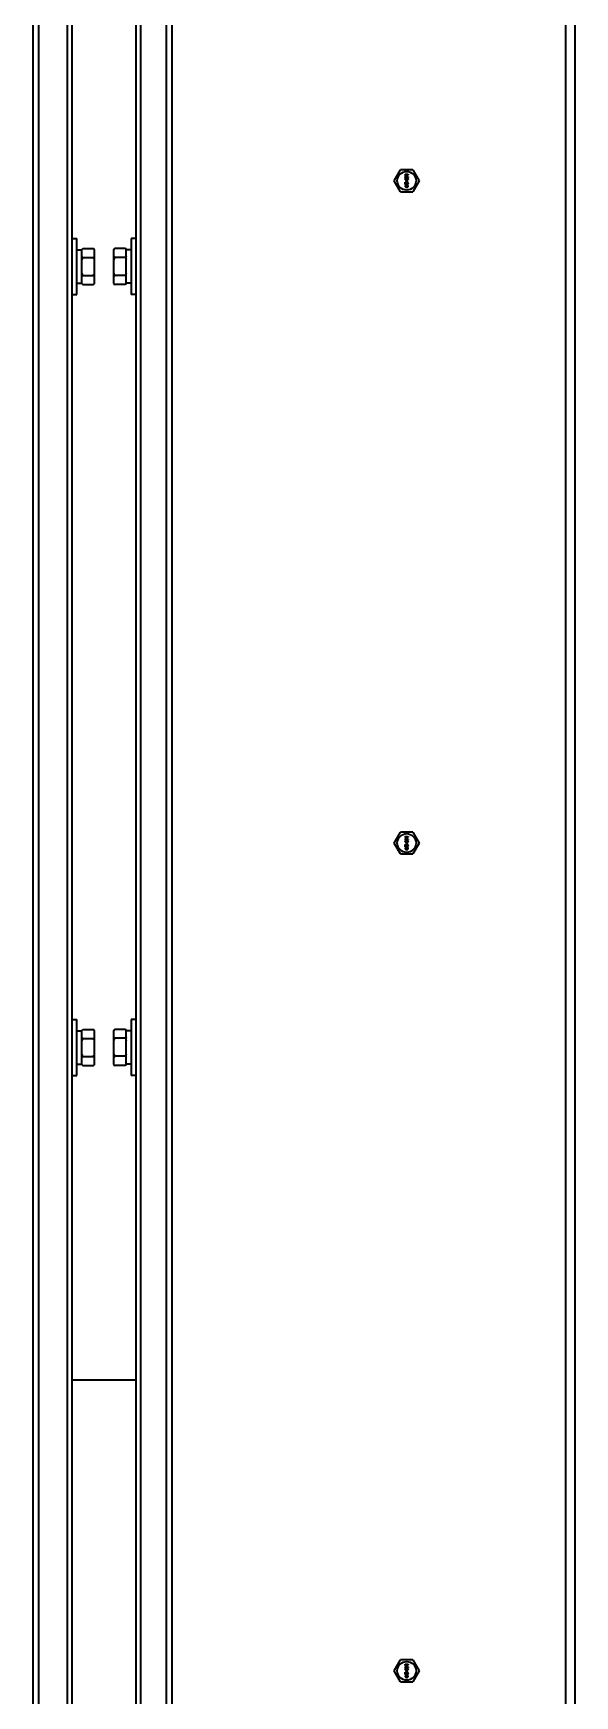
# Model space of a CAD drawing. Header units: millimetres. Extents: x 32496 to 166256, y 3504 to 23939.
# Drawn here: x 141465 to 141638, y 12521 to 13053 of the extents above; entities that cross this region are included whole.
import ezdxf

# ---------------------------------------------------------------- set-up
doc = ezdxf.new("R2010")
doc.units = ezdxf.units.MM
doc.layers.get('0').update_dxf_attribs({"lineweight": 35})

# ---------------------------------------------------------------- blocks, each defined once
blk = doc.blocks.new('8-1250')
at = {"linetype": 'Continuous'}
for p, q in [((-6961.13, -32157.29), (-6961.13, -34666.29)), ((-6958.13, -32157.29), (-6958.13, -34666.29)), ((-7131.53, -34566.29), (-7131.53, -32553.29)), ((-7129.83, -32553.29), (-7129.83, -34566.29)), ((-7088.83, -34566.29), (-7088.83, -32553.29)), ((-7087.13, -32553.29), (-7087.13, -34566.29)), ((-7120.53, -34566.29), (-7120.53, -33570.79)), ((-7097.13, -33570.79), (-7097.13, -34566.29)), ((-7119.13, -33680.92), (-7119.13, -33925.66)), ((-7098.53, -33925.64), (-7098.53, -33680.91)), ((-7016, -33900.85), (-7013.97, -33897.35)), ((-7009.93, -33897.35), (-7013.97, -33897.35)), ((-7012.45, -33898.87), (-7012.45, -33898.75)), ((-7012.45, -33898.75), (-7011.45, -33898.75)), ((-7011.67, -33898.87), (-7012.45, -33899.17)), ((-7011.67, -33898.87), (-7012.45, -33898.87)), ((-7012.45, -33899.33), (-7012.45, -33899.17)), ((-7012.45, -33899.33), (-7011.67, -33899.62)), ((-7012.45, -33899.75), (-7012.45, -33899.62)), ((-7012.45, -33899.62), (-7011.67, -33899.62)), ((-7011.45, -33899.75), (-7012.45, -33899.75)), ((-7012.43, -33900.14), (-7012.45, -33900.25)), ((-7012.45, -33900.35), (-7012.45, -33900.25)), ((-7012.45, -33900.35), (-7012.43, -33900.46)), ((-7012.37, -33900.04), (-7012.43, -33900.14)), ((-7012.43, -33900.46), (-7012.37, -33900.56)), ((-7012.28, -33899.98), (-7012.37, -33900.04)), ((-7012.37, -33900.56), (-7012.28, -33900.62)), ((-7012.35, -33899.25), (-7011.45, -33898.94)), ((-7011.45, -33899.56), (-7012.35, -33899.25)), ((-7012.35, -33900.23), (-7012.33, -33900.17)), ((-7012.35, -33900.23), (-7012.35, -33900.37)), ((-7012.33, -33900.44), (-7012.35, -33900.37)), ((-7012.33, -33900.17), (-7012.28, -33900.1)), ((-7012.28, -33900.5), (-7012.33, -33900.44)), ((-7012.18, -33899.94), (-7012.28, -33899.98)), ((-7012.28, -33900.1), (-7012.22, -33900.06)), ((-7012.22, -33900.54), (-7012.28, -33900.5)), ((-7012.28, -33900.62), (-7012.18, -33900.67)), ((-7012.22, -33900.06), (-7012.16, -33900.04)), ((-7012.16, -33900.56), (-7012.22, -33900.54)), ((-7012.03, -33899.92), (-7012.18, -33899.94)), ((-7012.07, -33900.67), (-7012.18, -33900.67)), ((-7012.09, -33900.04), (-7012.16, -33900.04)), ((-7012.16, -33900.56), (-7012.09, -33900.56)), ((-7012.09, -33900.04), (-7012.03, -33900.06)), ((-7012.03, -33900.54), (-7012.09, -33900.56)), ((-7012.07, -33900.67), (-7011.96, -33900.62)), ((-7012.03, -33899.92), (-7011.88, -33899.92)), ((-7012.03, -33900.06), (-7011.99, -33900.1)), ((-7011.99, -33900.5), (-7012.03, -33900.54)), ((-7011.99, -33900.1), (-7011.94, -33900.17)), ((-7011.94, -33900.44), (-7011.99, -33900.5)), ((-7011.96, -33900.62), (-7011.9, -33900.56)), ((-7011.94, -33900.17), (-7011.92, -33900.23)), ((-7011.92, -33900.37), (-7011.94, -33900.44)), ((-7011.84, -33900.14), (-7011.92, -33900.02)), ((-7011.88, -33900.02), (-7011.92, -33900.02)), ((-7011.92, -33900.37), (-7011.92, -33900.23)), ((-7011.9, -33900.56), (-7011.84, -33900.46)), ((-7011.73, -33899.94), (-7011.88, -33899.92)), ((-7011.88, -33900.02), (-7011.75, -33900.04)), ((-7011.82, -33900.25), (-7011.84, -33900.14)), ((-7011.84, -33900.46), (-7011.82, -33900.35)), ((-7011.82, -33900.25), (-7011.82, -33900.35)), ((-7011.75, -33900.04), (-7011.69, -33900.06)), ((-7011.62, -33899.98), (-7011.73, -33899.94)), ((-7011.69, -33900.06), (-7011.62, -33900.1)), ((-7011.62, -33900.48), (-7011.69, -33900.52)), ((-7011.69, -33900.62), (-7011.69, -33900.52)), ((-7011.69, -33900.62), (-7011.62, -33900.6)), ((-7011.54, -33900.04), (-7011.62, -33899.98)), ((-7011.62, -33900.1), (-7011.58, -33900.17)), ((-7011.58, -33900.42), (-7011.62, -33900.48)), ((-7011.62, -33900.6), (-7011.54, -33900.54)), ((-7011.58, -33900.17), (-7011.56, -33900.23)), ((-7011.56, -33900.35), (-7011.58, -33900.42)), ((-7011.56, -33900.35), (-7011.56, -33900.23)), ((-7011.48, -33900.14), (-7011.54, -33900.04)), ((-7011.54, -33900.54), (-7011.48, -33900.44)), ((-7011.45, -33900.25), (-7011.48, -33900.14)), ((-7011.48, -33900.44), (-7011.45, -33900.33)), ((-7011.45, -33898.75), (-7011.45, -33898.94)), ((-7011.45, -33899.56), (-7011.45, -33899.75)), ((-7011.45, -33900.25), (-7011.45, -33900.33)), ((-7009.93, -33897.35), (-7007.91, -33900.85)), ((-7013.97, -33904.35), (-7016, -33900.85)), ((-7013.97, -33904.35), (-7009.93, -33904.35)), ((-7012.45, -33902.04), (-7012.45, -33901.29)), ((-7012.45, -33901.29), (-7012.35, -33901.29)), ((-7012.35, -33902.04), (-7012.45, -33902.04)), ((-7012.43, -33902.46), (-7012.45, -33902.58)), ((-7012.45, -33902.58), (-7012.43, -33902.71)), ((-7012.37, -33902.35), (-7012.43, -33902.46)), ((-7012.43, -33902.71), (-7012.37, -33902.81)), ((-7012.31, -33902.29), (-7012.37, -33902.35)), ((-7012.37, -33902.81), (-7012.31, -33902.87)), ((-7011.82, -33901.87), (-7012.35, -33901.29)), ((-7012.35, -33901.46), (-7012.35, -33902.04)), ((-7012.35, -33901.46), (-7011.88, -33901.98)), ((-7012.35, -33902.58), (-7012.33, -33902.48)), ((-7012.33, -33902.69), (-7012.35, -33902.58)), ((-7012.33, -33902.48), (-7012.28, -33902.42)), ((-7012.28, -33902.75), (-7012.33, -33902.69)), ((-7012.22, -33902.25), (-7012.31, -33902.29)), ((-7012.31, -33902.87), (-7012.22, -33902.92)), ((-7012.28, -33902.42), (-7012.16, -33902.33)), ((-7012.16, -33902.83), (-7012.28, -33902.75)), ((-7012.16, -33902.23), (-7012.22, -33902.25)), ((-7012.22, -33902.92), (-7012.16, -33902.94)), ((-7012.05, -33902.21), (-7012.16, -33902.23)), ((-7012.16, -33902.33), (-7012.03, -33902.31)), ((-7012.03, -33902.85), (-7012.16, -33902.83)), ((-7012.16, -33902.94), (-7012.05, -33902.96)), ((-7012.13, -33901), (-7012.13, -33900.96)), ((-7012.13, -33900.96), (-7011.99, -33900.96)), ((-7011.99, -33901), (-7012.13, -33901)), ((-7012.07, -33900.83), (-7012.09, -33900.85)), ((-7012.09, -33900.85), (-7011.99, -33900.96)), ((-7011.99, -33901), (-7012.09, -33901.1)), ((-7012.09, -33901.1), (-7012.07, -33901.12)), ((-7011.94, -33900.96), (-7012.07, -33900.83)), ((-7012.07, -33901.12), (-7011.94, -33901)), ((-7012.05, -33902.21), (-7011.86, -33902.21)), ((-7011.86, -33902.96), (-7012.05, -33902.96)), ((-7011.88, -33902.31), (-7012.03, -33902.31)), ((-7012.03, -33902.85), (-7011.88, -33902.85)), ((-7011.82, -33900.83), (-7011.94, -33900.96)), ((-7011.94, -33901), (-7011.82, -33901.12)), ((-7011.9, -33900.96), (-7011.79, -33900.85)), ((-7011.9, -33900.96), (-7011.75, -33900.96)), ((-7011.79, -33901.1), (-7011.9, -33901)), ((-7011.75, -33901), (-7011.9, -33901)), ((-7011.88, -33901.98), (-7011.82, -33902.02)), ((-7011.88, -33902.31), (-7011.75, -33902.33)), ((-7011.75, -33902.83), (-7011.88, -33902.85)), ((-7011.75, -33902.23), (-7011.86, -33902.21)), ((-7011.86, -33902.96), (-7011.75, -33902.94)), ((-7011.79, -33900.85), (-7011.82, -33900.83)), ((-7011.82, -33901.12), (-7011.79, -33901.1)), ((-7011.73, -33901.92), (-7011.82, -33901.87)), ((-7011.82, -33902.02), (-7011.73, -33902.04)), ((-7011.75, -33900.96), (-7011.75, -33901)), ((-7011.69, -33902.25), (-7011.75, -33902.23)), ((-7011.75, -33902.33), (-7011.62, -33902.42)), ((-7011.62, -33902.75), (-7011.75, -33902.83)), ((-7011.75, -33902.94), (-7011.69, -33902.92)), ((-7011.73, -33901.92), (-7011.69, -33901.92)), ((-7011.69, -33902.04), (-7011.73, -33902.04)), ((-7011.69, -33901.42), (-7011.69, -33901.31)), ((-7011.6, -33901.33), (-7011.69, -33901.31)), ((-7011.69, -33901.42), (-7011.62, -33901.46)), ((-7011.62, -33901.87), (-7011.69, -33901.92)), ((-7011.69, -33902.04), (-7011.6, -33902.02)), ((-7011.6, -33902.29), (-7011.69, -33902.25)), ((-7011.69, -33902.92), (-7011.6, -33902.87)), ((-7011.62, -33901.46), (-7011.58, -33901.52)), ((-7011.58, -33901.81), (-7011.62, -33901.87)), ((-7011.62, -33902.42), (-7011.58, -33902.48)), ((-7011.58, -33902.69), (-7011.62, -33902.75)), ((-7011.52, -33901.42), (-7011.6, -33901.33)), ((-7011.6, -33902.02), (-7011.52, -33901.94)), ((-7011.54, -33902.35), (-7011.6, -33902.29)), ((-7011.6, -33902.87), (-7011.54, -33902.81)), ((-7011.58, -33901.52), (-7011.56, -33901.62)), ((-7011.56, -33901.71), (-7011.58, -33901.81)), ((-7011.58, -33902.48), (-7011.56, -33902.58)), ((-7011.56, -33902.58), (-7011.58, -33902.69)), ((-7011.56, -33901.71), (-7011.56, -33901.62)), ((-7011.48, -33902.46), (-7011.54, -33902.35)), ((-7011.54, -33902.81), (-7011.48, -33902.71)), ((-7011.48, -33901.5), (-7011.52, -33901.42)), ((-7011.52, -33901.94), (-7011.48, -33901.85)), ((-7011.45, -33901.64), (-7011.48, -33901.5)), ((-7011.48, -33901.85), (-7011.45, -33901.73)), ((-7011.45, -33902.58), (-7011.48, -33902.46)), ((-7011.48, -33902.71), (-7011.45, -33902.58)), ((-7011.45, -33901.64), (-7011.45, -33901.73)), ((-7007.91, -33900.85), (-7009.93, -33904.35)), ((-7119.13, -33919.29), (-7117.53, -33919.29)), ((-7117.53, -33937.29), (-7117.53, -33919.29)), ((-7100.13, -33919.29), (-7100.13, -33937.29)), ((-7098.53, -33919.29), (-7100.13, -33919.29)), ((-7119.13, -33925.66), (-7119.13, -33930.92)), ((-7117.53, -33922.94), (-7115.93, -33922.94)), ((-7115.93, -33922.82), (-7115.63, -33922.52)), ((-7115.93, -33933.76), (-7115.93, -33922.82)), ((-7115.63, -33922.52), (-7112.23, -33922.52)), ((-7115.63, -33925.4), (-7112.23, -33925.4)), ((-7111.93, -33922.82), (-7112.23, -33922.52)), ((-7111.93, -33933.76), (-7111.93, -33922.82)), ((-7105.73, -33922.82), (-7105.46, -33922.54)), ((-7105.73, -33933.76), (-7105.73, -33922.82)), ((-7105.43, -33922.52), (-7105.46, -33922.54)), ((-7102.03, -33922.52), (-7105.43, -33922.52)), ((-7102.03, -33925.36), (-7105.43, -33925.36)), ((-7102.03, -33922.52), (-7102, -33922.54)), ((-7101.73, -33922.82), (-7102, -33922.54)), ((-7101.73, -33933.76), (-7101.73, -33922.82)), ((-7100.13, -33922.94), (-7101.73, -33922.94)), ((-7098.53, -33930.91), (-7098.53, -33925.64)), ((-7119.13, -33930.92), (-7119.13, -34175.66)), ((-7115.63, -33931.18), (-7112.23, -33931.18)), ((-7102.03, -33931.13), (-7105.43, -33931.13)), ((-7098.53, -34175.64), (-7098.53, -33930.91)), ((-7119.13, -33937.29), (-7117.53, -33937.29)), ((-7117.53, -33933.64), (-7115.93, -33933.64)), ((-7115.93, -33933.76), (-7115.63, -33934.06)), ((-7115.63, -33934.06), (-7112.23, -33934.06)), ((-7111.93, -33933.76), (-7112.23, -33934.06)), ((-7105.73, -33933.76), (-7105.46, -33934.03)), ((-7102.03, -33934.06), (-7105.43, -33934.06)), ((-7101.73, -33933.76), (-7102, -33934.03)), ((-7100.13, -33933.64), (-7101.73, -33933.64)), ((-7098.53, -33937.29), (-7100.13, -33937.29)), ((-7016, -34112.85), (-7013.98, -34109.35)), ((-7013.98, -34116.35), (-7016, -34112.85)), ((-7009.93, -34109.35), (-7013.98, -34109.35)), ((-7012.45, -34110.87), (-7012.45, -34110.75)), ((-7012.45, -34110.75), (-7011.45, -34110.75)), ((-7011.67, -34110.87), (-7012.45, -34111.17)), ((-7011.67, -34110.87), (-7012.45, -34110.87)), ((-7012.45, -34111.33), (-7012.45, -34111.17)), ((-7012.45, -34111.33), (-7011.67, -34111.62)), ((-7012.45, -34111.75), (-7012.45, -34111.62)), ((-7012.45, -34111.62), (-7011.67, -34111.62)), ((-7011.45, -34111.75), (-7012.45, -34111.75)), ((-7012.43, -34112.14), (-7012.45, -34112.25)), ((-7012.45, -34112.35), (-7012.45, -34112.25)), ((-7012.45, -34112.35), (-7012.43, -34112.46)), ((-7012.45, -34114.04), (-7012.45, -34113.29)), ((-7012.45, -34113.29), (-7012.35, -34113.29)), ((-7012.37, -34112.04), (-7012.43, -34112.14)), ((-7012.43, -34112.46), (-7012.37, -34112.56)), ((-7012.28, -34111.98), (-7012.37, -34112.04)), ((-7012.37, -34112.56), (-7012.28, -34112.62)), ((-7012.35, -34111.25), (-7011.45, -34110.94)), ((-7011.45, -34111.56), (-7012.35, -34111.25)), ((-7012.35, -34112.23), (-7012.33, -34112.17)), ((-7012.35, -34112.23), (-7012.35, -34112.37)), ((-7012.33, -34112.44), (-7012.35, -34112.37)), ((-7011.82, -34113.87), (-7012.35, -34113.29)), ((-7012.35, -34113.46), (-7012.35, -34114.04)), ((-7012.35, -34113.46), (-7011.88, -34113.98)), ((-7012.33, -34112.17), (-7012.28, -34112.1)), ((-7012.28, -34112.5), (-7012.33, -34112.44)), ((-7012.18, -34111.94), (-7012.28, -34111.98)), ((-7012.28, -34112.1), (-7012.22, -34112.06)), ((-7012.22, -34112.54), (-7012.28, -34112.5)), ((-7012.28, -34112.62), (-7012.18, -34112.67)), ((-7012.22, -34112.06), (-7012.16, -34112.04)), ((-7012.16, -34112.56), (-7012.22, -34112.54)), ((-7012.03, -34111.92), (-7012.18, -34111.94)), ((-7012.07, -34112.67), (-7012.18, -34112.67)), ((-7012.09, -34112.04), (-7012.16, -34112.04)), ((-7012.16, -34112.56), (-7012.09, -34112.56)), ((-7012.14, -34113), (-7012.14, -34112.96)), ((-7012.14, -34112.96), (-7011.99, -34112.96)), ((-7011.99, -34113), (-7012.14, -34113)), ((-7012.09, -34112.04), (-7012.03, -34112.06)), ((-7012.03, -34112.54), (-7012.09, -34112.56)), ((-7012.07, -34112.83), (-7012.09, -34112.85)), ((-7012.09, -34112.85), (-7011.99, -34112.96)), ((-7011.99, -34113), (-7012.09, -34113.1)), ((-7012.09, -34113.1), (-7012.07, -34113.12)), ((-7012.07, -34112.67), (-7011.96, -34112.62)), ((-7011.94, -34112.96), (-7012.07, -34112.83)), ((-7012.07, -34113.12), (-7011.94, -34113)), ((-7012.03, -34111.92), (-7011.88, -34111.92)), ((-7012.03, -34112.06), (-7011.99, -34112.1)), ((-7011.99, -34112.5), (-7012.03, -34112.54)), ((-7011.99, -34112.1), (-7011.94, -34112.17)), ((-7011.94, -34112.44), (-7011.99, -34112.5)), ((-7011.96, -34112.62), (-7011.9, -34112.56)), ((-7011.94, -34112.17), (-7011.92, -34112.23)), ((-7011.92, -34112.37), (-7011.94, -34112.44)), ((-7011.82, -34112.83), (-7011.94, -34112.96)), ((-7011.94, -34113), (-7011.82, -34113.12)), ((-7011.84, -34112.14), (-7011.92, -34112.02)), ((-7011.88, -34112.02), (-7011.92, -34112.02)), ((-7011.92, -34112.37), (-7011.92, -34112.23)), ((-7011.9, -34112.56), (-7011.84, -34112.46)), ((-7011.9, -34112.96), (-7011.79, -34112.85)), ((-7011.9, -34112.96), (-7011.75, -34112.96)), ((-7011.79, -34113.1), (-7011.9, -34113)), ((-7011.75, -34113), (-7011.9, -34113)), ((-7011.73, -34111.94), (-7011.88, -34111.92)), ((-7011.88, -34112.02), (-7011.75, -34112.04)), ((-7011.82, -34112.25), (-7011.84, -34112.14)), ((-7011.84, -34112.46), (-7011.82, -34112.35)), ((-7011.82, -34112.25), (-7011.82, -34112.35)), ((-7011.79, -34112.85), (-7011.82, -34112.83)), ((-7011.82, -34113.12), (-7011.79, -34113.1)), ((-7011.75, -34112.04), (-7011.69, -34112.06)), ((-7011.75, -34112.96), (-7011.75, -34113)), ((-7011.62, -34111.98), (-7011.73, -34111.94)), ((-7011.69, -34112.06), (-7011.62, -34112.1)), ((-7011.62, -34112.48), (-7011.69, -34112.52)), ((-7011.69, -34112.62), (-7011.69, -34112.52)), ((-7011.69, -34112.62), (-7011.62, -34112.6)), ((-7011.69, -34113.42), (-7011.69, -34113.31)), ((-7011.6, -34113.33), (-7011.69, -34113.31)), ((-7011.69, -34113.42), (-7011.62, -34113.46)), ((-7011.54, -34112.04), (-7011.62, -34111.98)), ((-7011.62, -34112.1), (-7011.58, -34112.17)), ((-7011.58, -34112.42), (-7011.62, -34112.48)), ((-7011.62, -34112.6), (-7011.54, -34112.54)), ((-7011.62, -34113.46), (-7011.58, -34113.52)), ((-7011.52, -34113.42), (-7011.6, -34113.33)), ((-7011.58, -34112.17), (-7011.56, -34112.23)), ((-7011.56, -34112.35), (-7011.58, -34112.42)), ((-7011.58, -34113.52), (-7011.56, -34113.62)), ((-7011.56, -34112.35), (-7011.56, -34112.23)), ((-7011.56, -34113.71), (-7011.56, -34113.62)), ((-7011.48, -34112.14), (-7011.54, -34112.04)), ((-7011.54, -34112.54), (-7011.48, -34112.44)), ((-7011.48, -34113.5), (-7011.52, -34113.42)), ((-7011.45, -34112.25), (-7011.48, -34112.14)), ((-7011.48, -34112.44), (-7011.45, -34112.33)), ((-7011.45, -34113.64), (-7011.48, -34113.5)), ((-7011.45, -34110.75), (-7011.45, -34110.94)), ((-7011.45, -34111.56), (-7011.45, -34111.75)), ((-7011.45, -34112.25), (-7011.45, -34112.33)), ((-7011.45, -34113.64), (-7011.45, -34113.73)), ((-7009.93, -34109.35), (-7007.91, -34112.85)), ((-7007.91, -34112.85), (-7009.93, -34116.35)), ((-7013.98, -34116.35), (-7009.93, -34116.35)), ((-7012.35, -34114.04), (-7012.45, -34114.04)), ((-7012.43, -34114.46), (-7012.45, -34114.58)), ((-7012.45, -34114.58), (-7012.43, -34114.71)), ((-7012.37, -34114.35), (-7012.43, -34114.46)), ((-7012.43, -34114.71), (-7012.37, -34114.81)), ((-7012.31, -34114.29), (-7012.37, -34114.35)), ((-7012.37, -34114.81), (-7012.31, -34114.87)), ((-7012.35, -34114.58), (-7012.33, -34114.48)), ((-7012.33, -34114.69), (-7012.35, -34114.58)), ((-7012.33, -34114.48), (-7012.28, -34114.42)), ((-7012.28, -34114.75), (-7012.33, -34114.69)), ((-7012.22, -34114.25), (-7012.31, -34114.29)), ((-7012.31, -34114.87), (-7012.22, -34114.92)), ((-7012.28, -34114.42), (-7012.16, -34114.33)), ((-7012.16, -34114.83), (-7012.28, -34114.75)), ((-7012.16, -34114.23), (-7012.22, -34114.25)), ((-7012.22, -34114.92), (-7012.16, -34114.94)), ((-7012.05, -34114.21), (-7012.16, -34114.23)), ((-7012.16, -34114.33), (-7012.03, -34114.31)), ((-7012.03, -34114.85), (-7012.16, -34114.83)), ((-7012.16, -34114.94), (-7012.05, -34114.96)), ((-7012.05, -34114.21), (-7011.86, -34114.21)), ((-7011.86, -34114.96), (-7012.05, -34114.96)), ((-7011.88, -34114.31), (-7012.03, -34114.31)), ((-7012.03, -34114.85), (-7011.88, -34114.85)), ((-7011.88, -34113.98), (-7011.82, -34114.02)), ((-7011.88, -34114.31), (-7011.75, -34114.33)), ((-7011.75, -34114.83), (-7011.88, -34114.85)), ((-7011.75, -34114.23), (-7011.86, -34114.21)), ((-7011.86, -34114.96), (-7011.75, -34114.94)), ((-7011.73, -34113.92), (-7011.82, -34113.87)), ((-7011.82, -34114.02), (-7011.73, -34114.04)), ((-7011.69, -34114.25), (-7011.75, -34114.23)), ((-7011.75, -34114.33), (-7011.62, -34114.42)), ((-7011.62, -34114.75), (-7011.75, -34114.83)), ((-7011.75, -34114.94), (-7011.69, -34114.92)), ((-7011.73, -34113.92), (-7011.69, -34113.92)), ((-7011.69, -34114.04), (-7011.73, -34114.04)), ((-7011.62, -34113.87), (-7011.69, -34113.92)), ((-7011.69, -34114.04), (-7011.6, -34114.02)), ((-7011.6, -34114.29), (-7011.69, -34114.25)), ((-7011.69, -34114.92), (-7011.6, -34114.87)), ((-7011.58, -34113.81), (-7011.62, -34113.87)), ((-7011.62, -34114.42), (-7011.58, -34114.48)), ((-7011.58, -34114.69), (-7011.62, -34114.75)), ((-7011.6, -34114.02), (-7011.52, -34113.94)), ((-7011.54, -34114.35), (-7011.6, -34114.29)), ((-7011.6, -34114.87), (-7011.54, -34114.81)), ((-7011.56, -34113.71), (-7011.58, -34113.81)), ((-7011.58, -34114.48), (-7011.56, -34114.58)), ((-7011.56, -34114.58), (-7011.58, -34114.69)), ((-7011.48, -34114.46), (-7011.54, -34114.35)), ((-7011.54, -34114.81), (-7011.48, -34114.71)), ((-7011.52, -34113.94), (-7011.48, -34113.85)), ((-7011.48, -34113.85), (-7011.45, -34113.73)), ((-7011.45, -34114.58), (-7011.48, -34114.46)), ((-7011.48, -34114.71), (-7011.45, -34114.58)), ((-7119.13, -34169.29), (-7117.53, -34169.29)), ((-7117.53, -34187.29), (-7117.53, -34169.29)), ((-7100.13, -34169.29), (-7100.13, -34187.29)), ((-7098.53, -34169.29), (-7100.13, -34169.29)), ((-7119.13, -34175.66), (-7119.13, -34180.92)), ((-7117.53, -34172.94), (-7115.93, -34172.94)), ((-7115.93, -34172.82), (-7115.63, -34172.52)), ((-7115.93, -34183.76), (-7115.93, -34172.82)), ((-7115.63, -34172.52), (-7112.23, -34172.52)), ((-7115.63, -34175.4), (-7112.23, -34175.4)), ((-7111.93, -34172.82), (-7112.23, -34172.52)), ((-7111.93, -34183.76), (-7111.93, -34172.82)), ((-7105.73, -34172.82), (-7105.46, -34172.54)), ((-7105.73, -34183.76), (-7105.73, -34172.82)), ((-7105.43, -34172.52), (-7105.46, -34172.54)), ((-7102.03, -34172.52), (-7105.43, -34172.52)), ((-7102.03, -34175.36), (-7105.43, -34175.36)), ((-7102.03, -34172.52), (-7102, -34172.54)), ((-7101.73, -34172.82), (-7102, -34172.54)), ((-7101.73, -34183.76), (-7101.73, -34172.82)), ((-7100.13, -34172.94), (-7101.73, -34172.94)), ((-7098.53, -34180.91), (-7098.53, -34175.64)), ((-7119.13, -34180.92), (-7119.13, -34425.66)), ((-7115.63, -34181.18), (-7112.23, -34181.18)), ((-7102.03, -34181.13), (-7105.43, -34181.13)), ((-7098.53, -34425.64), (-7098.53, -34180.91)), ((-7119.13, -34187.29), (-7117.53, -34187.29)), ((-7117.53, -34183.64), (-7115.93, -34183.64)), ((-7115.93, -34183.76), (-7115.63, -34184.06)), ((-7115.63, -34184.06), (-7112.23, -34184.06)), ((-7111.93, -34183.76), (-7112.23, -34184.06)), ((-7105.73, -34183.76), (-7105.46, -34184.03)), ((-7102.03, -34184.06), (-7105.43, -34184.06)), ((-7101.73, -34183.76), (-7102, -34184.03)), ((-7100.13, -34183.64), (-7101.73, -34183.64)), ((-7098.53, -34187.29), (-7100.13, -34187.29)), ((-7098.53, -34284.79), (-7119.13, -34284.79)), ((-7016, -34377.85), (-7013.98, -34374.35)), ((-7009.93, -34374.35), (-7013.98, -34374.35)), ((-7009.93, -34374.35), (-7007.91, -34377.85)), ((-7013.98, -34381.35), (-7016, -34377.85)), ((-7012.45, -34375.87), (-7012.45, -34375.75)), ((-7012.45, -34375.75), (-7011.45, -34375.75)), ((-7011.67, -34375.87), (-7012.45, -34376.17)), ((-7011.67, -34375.87), (-7012.45, -34375.87)), ((-7012.45, -34376.33), (-7012.45, -34376.17)), ((-7012.45, -34376.33), (-7011.67, -34376.62)), ((-7012.45, -34376.75), (-7012.45, -34376.62)), ((-7012.45, -34376.62), (-7011.67, -34376.62)), ((-7011.45, -34376.75), (-7012.45, -34376.75)), ((-7012.43, -34377.14), (-7012.45, -34377.25)), ((-7012.45, -34377.35), (-7012.45, -34377.25)), ((-7012.45, -34377.35), (-7012.43, -34377.46)), ((-7012.45, -34379.04), (-7012.45, -34378.29)), ((-7012.45, -34378.29), (-7012.35, -34378.29)), ((-7012.35, -34379.04), (-7012.45, -34379.04)), ((-7012.43, -34379.46), (-7012.45, -34379.58)), ((-7012.45, -34379.58), (-7012.43, -34379.71)), ((-7012.37, -34377.04), (-7012.43, -34377.14)), ((-7012.43, -34377.46), (-7012.37, -34377.56)), ((-7012.37, -34379.35), (-7012.43, -34379.46)), ((-7012.43, -34379.71), (-7012.37, -34379.81)), ((-7012.28, -34376.98), (-7012.37, -34377.04)), ((-7012.37, -34377.56), (-7012.28, -34377.62)), ((-7012.31, -34379.29), (-7012.37, -34379.35)), ((-7012.35, -34376.25), (-7011.45, -34375.94)), ((-7011.45, -34376.56), (-7012.35, -34376.25)), ((-7012.35, -34377.23), (-7012.33, -34377.17)), ((-7012.35, -34377.23), (-7012.35, -34377.37)), ((-7012.33, -34377.44), (-7012.35, -34377.37)), ((-7011.82, -34378.87), (-7012.35, -34378.29)), ((-7012.35, -34378.46), (-7012.35, -34379.04)), ((-7012.35, -34378.46), (-7011.88, -34378.98)), ((-7012.35, -34379.58), (-7012.33, -34379.48)), ((-7012.33, -34379.69), (-7012.35, -34379.58)), ((-7012.33, -34377.17), (-7012.28, -34377.1)), ((-7012.28, -34377.5), (-7012.33, -34377.44)), ((-7012.33, -34379.48), (-7012.28, -34379.42)), ((-7012.28, -34379.75), (-7012.33, -34379.69)), ((-7012.22, -34379.25), (-7012.31, -34379.29)), ((-7012.18, -34376.94), (-7012.28, -34376.98)), ((-7012.28, -34377.1), (-7012.22, -34377.06)), ((-7012.22, -34377.54), (-7012.28, -34377.5)), ((-7012.28, -34377.62), (-7012.18, -34377.67)), ((-7012.28, -34379.42), (-7012.16, -34379.33)), ((-7012.16, -34379.83), (-7012.28, -34379.75)), ((-7012.22, -34377.06), (-7012.16, -34377.04)), ((-7012.16, -34377.56), (-7012.22, -34377.54)), ((-7012.16, -34379.23), (-7012.22, -34379.25)), ((-7012.03, -34376.92), (-7012.18, -34376.94)), ((-7012.07, -34377.67), (-7012.18, -34377.67)), ((-7012.09, -34377.04), (-7012.16, -34377.04)), ((-7012.16, -34377.56), (-7012.09, -34377.56)), ((-7012.05, -34379.21), (-7012.16, -34379.23)), ((-7012.16, -34379.33), (-7012.03, -34379.31)), ((-7012.14, -34378), (-7012.14, -34377.96)), ((-7012.14, -34377.96), (-7011.99, -34377.96)), ((-7011.99, -34378), (-7012.14, -34378)), ((-7012.09, -34377.04), (-7012.03, -34377.06)), ((-7012.03, -34377.54), (-7012.09, -34377.56)), ((-7012.07, -34377.83), (-7012.09, -34377.85)), ((-7012.09, -34377.85), (-7011.99, -34377.96)), ((-7011.99, -34378), (-7012.09, -34378.1)), ((-7012.09, -34378.1), (-7012.07, -34378.12)), ((-7012.07, -34377.67), (-7011.97, -34377.62)), ((-7011.94, -34377.96), (-7012.07, -34377.83)), ((-7012.07, -34378.12), (-7011.94, -34378)), ((-7012.05, -34379.21), (-7011.86, -34379.21)), ((-7012.03, -34376.92), (-7011.88, -34376.92)), ((-7012.03, -34377.06), (-7011.99, -34377.1)), ((-7011.99, -34377.5), (-7012.03, -34377.54)), ((-7011.88, -34379.31), (-7012.03, -34379.31)), ((-7011.99, -34377.1), (-7011.94, -34377.17)), ((-7011.94, -34377.44), (-7011.99, -34377.5)), ((-7011.97, -34377.62), (-7011.9, -34377.56)), ((-7011.94, -34377.17), (-7011.92, -34377.23)), ((-7011.92, -34377.37), (-7011.94, -34377.44)), ((-7011.82, -34377.83), (-7011.94, -34377.96)), ((-7011.94, -34378), (-7011.82, -34378.12)), ((-7011.84, -34377.14), (-7011.92, -34377.02)), ((-7011.88, -34377.02), (-7011.92, -34377.02)), ((-7011.92, -34377.37), (-7011.92, -34377.23)), ((-7011.9, -34377.56), (-7011.84, -34377.46)), ((-7011.9, -34377.96), (-7011.8, -34377.85)), ((-7011.9, -34377.96), (-7011.75, -34377.96)), ((-7011.8, -34378.1), (-7011.9, -34378)), ((-7011.75, -34378), (-7011.9, -34378)), ((-7011.73, -34376.94), (-7011.88, -34376.92)), ((-7011.88, -34377.02), (-7011.75, -34377.04)), ((-7011.88, -34378.98), (-7011.82, -34379.02)), ((-7011.88, -34379.31), (-7011.75, -34379.33)), ((-7011.75, -34379.23), (-7011.86, -34379.21)), ((-7011.82, -34377.25), (-7011.84, -34377.14)), ((-7011.84, -34377.46), (-7011.82, -34377.35)), ((-7011.82, -34377.25), (-7011.82, -34377.35)), ((-7011.8, -34377.85), (-7011.82, -34377.83)), ((-7011.82, -34378.12), (-7011.8, -34378.1)), ((-7011.73, -34378.92), (-7011.82, -34378.87)), ((-7011.82, -34379.02), (-7011.73, -34379.04)), ((-7011.75, -34377.04), (-7011.69, -34377.06)), ((-7011.75, -34377.96), (-7011.75, -34378)), ((-7011.69, -34379.25), (-7011.75, -34379.23)), ((-7011.75, -34379.33), (-7011.62, -34379.42)), ((-7011.62, -34379.75), (-7011.75, -34379.83)), ((-7011.62, -34376.98), (-7011.73, -34376.94)), ((-7011.73, -34378.92), (-7011.69, -34378.92)), ((-7011.69, -34379.04), (-7011.73, -34379.04)), ((-7011.69, -34377.06), (-7011.62, -34377.1)), ((-7011.62, -34377.48), (-7011.69, -34377.52)), ((-7011.69, -34377.62), (-7011.69, -34377.52)), ((-7011.69, -34377.62), (-7011.62, -34377.6)), ((-7011.69, -34378.42), (-7011.69, -34378.31)), ((-7011.6, -34378.33), (-7011.69, -34378.31)), ((-7011.69, -34378.42), (-7011.62, -34378.46)), ((-7011.62, -34378.87), (-7011.69, -34378.92)), ((-7011.69, -34379.04), (-7011.6, -34379.02)), ((-7011.6, -34379.29), (-7011.69, -34379.25)), ((-7011.54, -34377.04), (-7011.62, -34376.98)), ((-7011.62, -34377.1), (-7011.58, -34377.17)), ((-7011.58, -34377.42), (-7011.62, -34377.48)), ((-7011.62, -34377.6), (-7011.54, -34377.54)), ((-7011.62, -34378.46), (-7011.58, -34378.52)), ((-7011.58, -34378.81), (-7011.62, -34378.87)), ((-7011.62, -34379.42), (-7011.58, -34379.48)), ((-7011.58, -34379.69), (-7011.62, -34379.75)), ((-7011.52, -34378.42), (-7011.6, -34378.33)), ((-7011.6, -34379.02), (-7011.52, -34378.94)), ((-7011.54, -34379.35), (-7011.6, -34379.29)), ((-7011.58, -34377.17), (-7011.56, -34377.23)), ((-7011.56, -34377.35), (-7011.58, -34377.42)), ((-7011.58, -34378.52), (-7011.56, -34378.62)), ((-7011.56, -34378.71), (-7011.58, -34378.81)), ((-7011.58, -34379.48), (-7011.56, -34379.58)), ((-7011.56, -34379.58), (-7011.58, -34379.69)), ((-7011.56, -34377.35), (-7011.56, -34377.23)), ((-7011.56, -34378.71), (-7011.56, -34378.62)), ((-7011.48, -34377.14), (-7011.54, -34377.04)), ((-7011.54, -34377.54), (-7011.48, -34377.44)), ((-7011.48, -34379.46), (-7011.54, -34379.35)), ((-7011.54, -34379.81), (-7011.48, -34379.71)), ((-7011.48, -34378.5), (-7011.52, -34378.42)), ((-7011.52, -34378.94), (-7011.48, -34378.85)), ((-7011.45, -34377.25), (-7011.48, -34377.14)), ((-7011.48, -34377.44), (-7011.45, -34377.33)), ((-7011.45, -34378.64), (-7011.48, -34378.5)), ((-7011.48, -34378.85), (-7011.45, -34378.73)), ((-7011.45, -34379.58), (-7011.48, -34379.46)), ((-7011.48, -34379.71), (-7011.45, -34379.58)), ((-7011.45, -34375.75), (-7011.45, -34375.94)), ((-7011.45, -34376.56), (-7011.45, -34376.75)), ((-7011.45, -34377.25), (-7011.45, -34377.33)), ((-7011.45, -34378.64), (-7011.45, -34378.73)), ((-7007.91, -34377.85), (-7009.93, -34381.35)), ((-7013.98, -34381.35), (-7009.93, -34381.35)), ((-7012.37, -34379.81), (-7012.31, -34379.87)), ((-7012.31, -34379.87), (-7012.22, -34379.92)), ((-7012.22, -34379.92), (-7012.16, -34379.94)), ((-7012.03, -34379.85), (-7012.16, -34379.83)), ((-7012.16, -34379.94), (-7012.05, -34379.96)), ((-7011.86, -34379.96), (-7012.05, -34379.96)), ((-7012.03, -34379.85), (-7011.88, -34379.85)), ((-7011.75, -34379.83), (-7011.88, -34379.85)), ((-7011.86, -34379.96), (-7011.75, -34379.94)), ((-7011.75, -34379.94), (-7011.69, -34379.92)), ((-7011.69, -34379.92), (-7011.6, -34379.87)), ((-7011.6, -34379.87), (-7011.54, -34379.81))]:
    blk.add_line(p, q, dxfattribs=at)
for centre in [(-7011.95, -33900.85), (-7011.95, -34112.85), (-7011.95, -34377.85)]:
    blk.add_circle(centre, 3, dxfattribs=at)
for centre, radius, start, end in [((-7114.69, -33925.09), 3.56, 39.1364, 39.5013), ((-7113.17, -33931.49), 3.56, 219.1364, 219.5008), ((-7102.91, -33931.47), 3.61, 218.7103, 219.1339), ((-7101.59, -33930.28), 5.39, 224.1246, 224.5652), ((-7105.86, -33930.28), 5.38, 315.4348, 315.8754), ((-7104.54, -33931.47), 3.61, 320.8641, 321.2897), ((-7114.69, -34175.09), 3.56, 39.1364, 39.5013), ((-7113.17, -34181.49), 3.56, 219.1364, 219.5008), ((-7102.91, -34181.47), 3.61, 218.7103, 219.1339), ((-7101.59, -34180.28), 5.39, 224.1246, 224.5652), ((-7105.86, -34180.28), 5.38, 315.4348, 315.8754), ((-7104.54, -34181.47), 3.61, 320.8641, 321.2897)]:
    blk.add_arc(centre, radius, start, end, dxfattribs=at)
for points, knots in [([(-7115.93, -33922.85), (-7115.9, -33922.82), (-7115.81, -33922.7), (-7115.71, -33922.59), (-7115.63, -33922.52)], [0, 0, 0, 0, 0.244558, 1, 1, 1, 1]), ([(-7115.63, -33925.4), (-7115.65, -33925.38), (-7115.76, -33925.27), (-7115.86, -33925.16), (-7115.93, -33925.07)], [0, 0, 0, 0, 0.255352, 1, 1, 1, 1]), ([(-7111.94, -33922.83), (-7111.96, -33922.8), (-7112.06, -33922.69), (-7112.15, -33922.59), (-7112.23, -33922.52)], [0, 0, 0, 0, 0.244878, 1, 1, 1, 1]), ([(-7112.23, -33925.4), (-7112.2, -33925.38), (-7112.1, -33925.27), (-7112, -33925.16), (-7111.93, -33925.07)], [0, 0, 0, 0, 0.255353, 1, 1, 1, 1]), ([(-7105.46, -33922.54), (-7105.48, -33922.57), (-7105.57, -33922.66), (-7105.66, -33922.76), (-7105.73, -33922.84)], [0, 0, 0, 0, 0.255063, 1, 1, 1, 1]), ([(-7105.73, -33925.03), (-7105.7, -33925.06), (-7105.61, -33925.17), (-7105.51, -33925.28), (-7105.43, -33925.36)], [0, 0, 0, 0, 0.244408, 1, 1, 1, 1]), ([(-7101.73, -33925.03), (-7101.75, -33925.06), (-7101.85, -33925.17), (-7101.95, -33925.28), (-7102.03, -33925.36)], [0, 0, 0, 0, 0.244408, 1, 1, 1, 1]), ([(-7102, -33922.54), (-7101.97, -33922.57), (-7101.88, -33922.66), (-7101.79, -33922.76), (-7101.73, -33922.84)], [0, 0, 0, 0, 0.255062, 1, 1, 1, 1]), ([(-7115.93, -33931.51), (-7115.9, -33931.48), (-7115.81, -33931.36), (-7115.71, -33931.26), (-7115.63, -33931.18)], [0, 0, 0, 0, 0.244558, 1, 1, 1, 1]), ([(-7111.93, -33931.51), (-7111.95, -33931.48), (-7112.05, -33931.36), (-7112.15, -33931.26), (-7112.23, -33931.18)], [0, 0, 0, 0, 0.244558, 1, 1, 1, 1]), ([(-7105.43, -33931.13), (-7105.45, -33931.16), (-7105.56, -33931.27), (-7105.66, -33931.38), (-7105.73, -33931.47)], [0, 0, 0, 0, 0.255212, 1, 1, 1, 1]), ([(-7102.03, -33931.13), (-7102, -33931.16), (-7101.9, -33931.27), (-7101.8, -33931.38), (-7101.73, -33931.47)], [0, 0, 0, 0, 0.255211, 1, 1, 1, 1]), ([(-7115.63, -33934.06), (-7115.65, -33934.04), (-7115.75, -33933.94), (-7115.85, -33933.83), (-7115.91, -33933.75)], [0, 0, 0, 0, 0.255041, 1, 1, 1, 1]), ([(-7112.23, -33934.06), (-7112.2, -33934.04), (-7112.1, -33933.93), (-7112, -33933.82), (-7111.93, -33933.73)], [0, 0, 0, 0, 0.255353, 1, 1, 1, 1]), ([(-7105.71, -33933.75), (-7105.69, -33933.77), (-7105.61, -33933.87), (-7105.52, -33933.96), (-7105.46, -33934.03)], [0, 0, 0, 0, 0.245496, 1, 1, 1, 1]), ([(-7101.74, -33933.75), (-7101.76, -33933.77), (-7101.85, -33933.87), (-7101.93, -33933.96), (-7102, -33934.03)], [0, 0, 0, 0, 0.245497, 1, 1, 1, 1]), ([(-7115.93, -34172.85), (-7115.9, -34172.82), (-7115.81, -34172.7), (-7115.71, -34172.59), (-7115.63, -34172.52)], [0, 0, 0, 0, 0.244558, 1, 1, 1, 1]), ([(-7115.63, -34175.4), (-7115.65, -34175.38), (-7115.76, -34175.27), (-7115.86, -34175.16), (-7115.93, -34175.07)], [0, 0, 0, 0, 0.255352, 1, 1, 1, 1]), ([(-7111.94, -34172.83), (-7111.96, -34172.8), (-7112.06, -34172.69), (-7112.15, -34172.59), (-7112.23, -34172.52)], [0, 0, 0, 0, 0.244878, 1, 1, 1, 1]), ([(-7112.23, -34175.4), (-7112.2, -34175.38), (-7112.1, -34175.27), (-7112, -34175.16), (-7111.93, -34175.07)], [0, 0, 0, 0, 0.255353, 1, 1, 1, 1]), ([(-7105.46, -34172.54), (-7105.48, -34172.57), (-7105.57, -34172.66), (-7105.66, -34172.76), (-7105.73, -34172.84)], [0, 0, 0, 0, 0.255063, 1, 1, 1, 1]), ([(-7105.73, -34175.03), (-7105.7, -34175.06), (-7105.61, -34175.17), (-7105.51, -34175.28), (-7105.43, -34175.36)], [0, 0, 0, 0, 0.244408, 1, 1, 1, 1]), ([(-7101.73, -34175.03), (-7101.75, -34175.06), (-7101.85, -34175.17), (-7101.95, -34175.28), (-7102.03, -34175.36)], [0, 0, 0, 0, 0.244408, 1, 1, 1, 1]), ([(-7102, -34172.54), (-7101.97, -34172.57), (-7101.88, -34172.66), (-7101.79, -34172.76), (-7101.73, -34172.84)], [0, 0, 0, 0, 0.255062, 1, 1, 1, 1]), ([(-7115.93, -34181.51), (-7115.9, -34181.48), (-7115.81, -34181.36), (-7115.71, -34181.26), (-7115.63, -34181.18)], [0, 0, 0, 0, 0.244558, 1, 1, 1, 1]), ([(-7111.93, -34181.51), (-7111.95, -34181.48), (-7112.05, -34181.36), (-7112.15, -34181.26), (-7112.23, -34181.18)], [0, 0, 0, 0, 0.244558, 1, 1, 1, 1]), ([(-7105.43, -34181.13), (-7105.45, -34181.16), (-7105.56, -34181.27), (-7105.66, -34181.38), (-7105.73, -34181.47)], [0, 0, 0, 0, 0.255212, 1, 1, 1, 1]), ([(-7102.03, -34181.13), (-7102, -34181.16), (-7101.9, -34181.27), (-7101.8, -34181.38), (-7101.73, -34181.47)], [0, 0, 0, 0, 0.255211, 1, 1, 1, 1]), ([(-7115.63, -34184.06), (-7115.65, -34184.04), (-7115.75, -34183.94), (-7115.85, -34183.83), (-7115.91, -34183.75)], [0, 0, 0, 0, 0.255041, 1, 1, 1, 1]), ([(-7112.23, -34184.06), (-7112.2, -34184.04), (-7112.1, -34183.93), (-7112, -34183.82), (-7111.93, -34183.73)], [0, 0, 0, 0, 0.255353, 1, 1, 1, 1]), ([(-7105.71, -34183.75), (-7105.69, -34183.77), (-7105.61, -34183.87), (-7105.52, -34183.96), (-7105.46, -34184.03)], [0, 0, 0, 0, 0.245496, 1, 1, 1, 1]), ([(-7101.74, -34183.75), (-7101.76, -34183.77), (-7101.85, -34183.87), (-7101.93, -34183.96), (-7102, -34184.03)], [0, 0, 0, 0, 0.245497, 1, 1, 1, 1])]:
    blk.add_open_spline(points, degree=3, knots=knots, dxfattribs=at)
for points in [[(-7115.93, -33926.06), (-7115.84, -33925.84), (-7115.74, -33925.62), (-7115.63, -33925.4)], [(-7111.93, -33926.06), (-7112.02, -33925.84), (-7112.12, -33925.62), (-7112.23, -33925.4)], [(-7105.43, -33925.36), (-7105.54, -33925.57), (-7105.64, -33925.79), (-7105.73, -33926.02)], [(-7102.03, -33925.36), (-7101.92, -33925.57), (-7101.82, -33925.79), (-7101.73, -33926.02)], [(-7115.63, -33931.18), (-7115.74, -33930.96), (-7115.84, -33930.74), (-7115.93, -33930.52)], [(-7112.23, -33931.18), (-7112.12, -33930.96), (-7112.02, -33930.74), (-7111.93, -33930.52)], [(-7105.73, -33930.47), (-7105.64, -33930.7), (-7105.54, -33930.92), (-7105.43, -33931.13)], [(-7101.73, -33930.47), (-7101.82, -33930.7), (-7101.92, -33930.92), (-7102.03, -33931.13)], [(-7115.93, -34176.06), (-7115.84, -34175.84), (-7115.74, -34175.62), (-7115.63, -34175.4)], [(-7111.93, -34176.06), (-7112.02, -34175.84), (-7112.12, -34175.62), (-7112.23, -34175.4)], [(-7105.43, -34175.36), (-7105.54, -34175.57), (-7105.64, -34175.79), (-7105.73, -34176.02)], [(-7102.03, -34175.36), (-7101.92, -34175.57), (-7101.82, -34175.79), (-7101.73, -34176.02)], [(-7115.63, -34181.18), (-7115.74, -34180.96), (-7115.84, -34180.74), (-7115.93, -34180.52)], [(-7112.23, -34181.18), (-7112.12, -34180.96), (-7112.02, -34180.74), (-7111.93, -34180.52)], [(-7105.73, -34180.47), (-7105.64, -34180.7), (-7105.54, -34180.92), (-7105.43, -34181.13)], [(-7101.73, -34180.47), (-7101.82, -34180.7), (-7101.92, -34180.92), (-7102.03, -34181.13)]]:
    blk.add_open_spline(points, degree=3, dxfattribs=at)

msp = doc.modelspace()

# ---------------------------------------------------------------- block references
at = {"color": 6}
msp.add_blockref('8-1250', (148596.331, 46906.597), dxfattribs=at)

doc.saveas('drawing.dxf')
